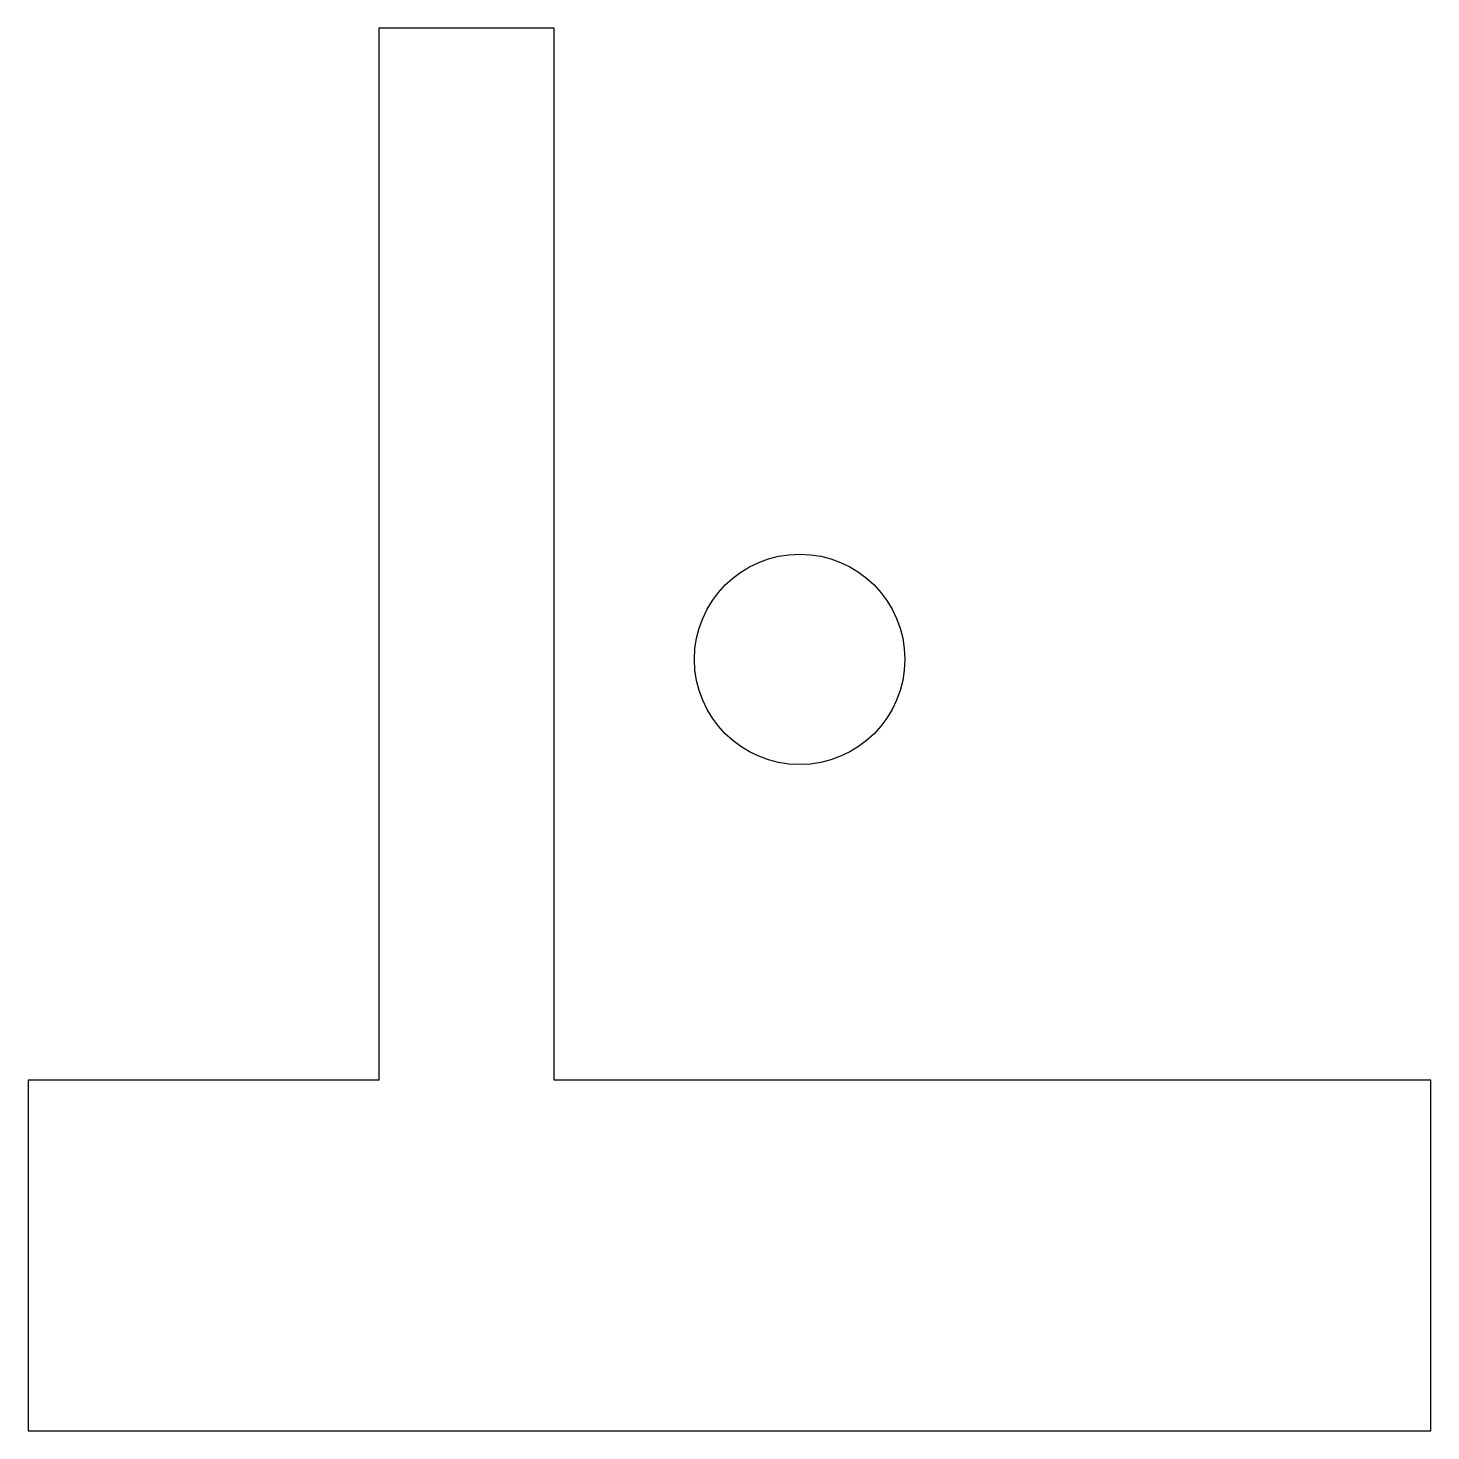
# Model space of a CAD drawing. Header units: millimetres. Extents: x 0 to 40, y 0 to 40.
import ezdxf

# ---------------------------------------------------------------- set-up
doc = ezdxf.new("R2010")
doc.units = ezdxf.units.MM

msp = doc.modelspace()

# ---------------------------------------------------------------- linework, layer by layer
at = {"layer": 'holes'}
msp.add_circle((22, 22), 3, dxfattribs=at)
at = {"layer": 'profile'}
msp.add_lwpolyline([(0, 0), (40, 0), (40, 10), (15, 10), (15, 40), (10, 40), (10, 10), (0, 10)], close=True, dxfattribs=at)

doc.saveas('drawing.dxf')
